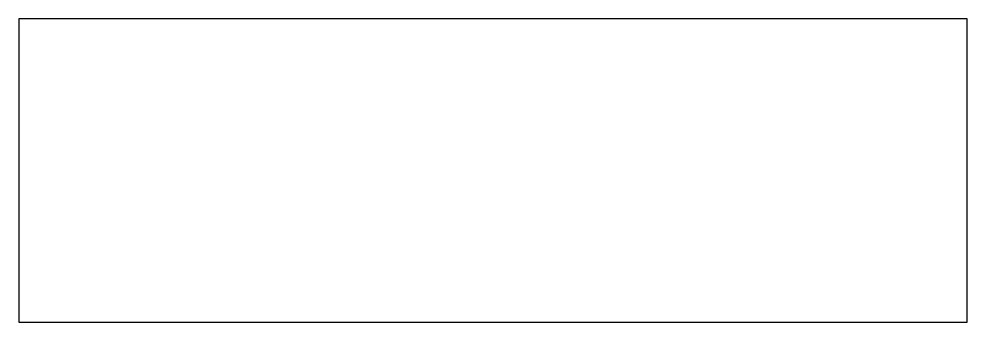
# Model space of a CAD drawing. Header units: metres. Extents: x 11 to 2511, y -780 to 20.
import ezdxf

# ---------------------------------------------------------------- set-up
doc = ezdxf.new("R2010")
doc.units = ezdxf.units.M

msp = doc.modelspace()

# ---------------------------------------------------------------- linework, layer by layer
msp.add_lwpolyline([(10.68, -779.91), (2510.68, -779.91), (2510.68, 20.09), (10.68, 20.09)], close=True)

doc.saveas('drawing.dxf')
